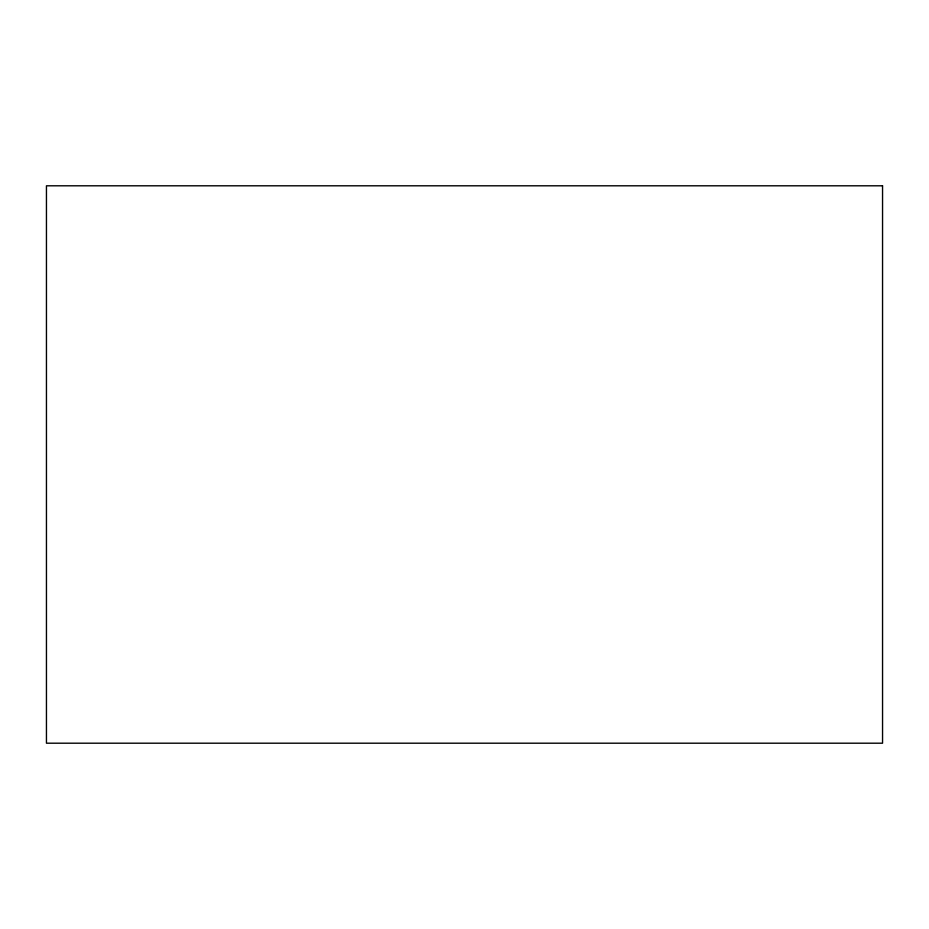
<?xml version="1.0" encoding="UTF-8"?>
<svg xmlns="http://www.w3.org/2000/svg" width="929" height="929" viewBox="0 0 929 929"><rect width="100%" height="100%" fill="white"/><g stroke="black" fill="none" stroke-linecap="round" stroke-linejoin="round"><path stroke-width="1.39" d="M882.55 185.8L46.45 185.8L46.45 743.2L882.55 743.2L882.55 185.8"/></g></svg>
